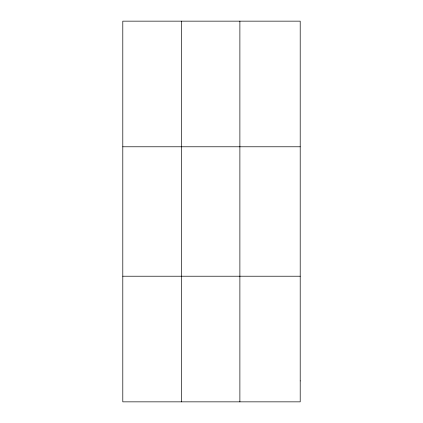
<?xml version="1.0" encoding="UTF-8"?>
<svg xmlns="http://www.w3.org/2000/svg" width="423" height="423" viewBox="0 0 423 423"><rect width="100%" height="100%" fill="white"/><g stroke="black" fill="none" stroke-linecap="round" stroke-linejoin="round"><path stroke-width="0.63" d="M181.34 401.85L181.34 21.15M239.883 401.85L239.883 21.15M122.797 146.781L300.203 146.781M122.797 276.219L300.203 276.219M300.203 380.912L300.203 401.85L122.797 401.85L122.797 21.15L300.203 21.15L300.203 380.912"/></g></svg>
